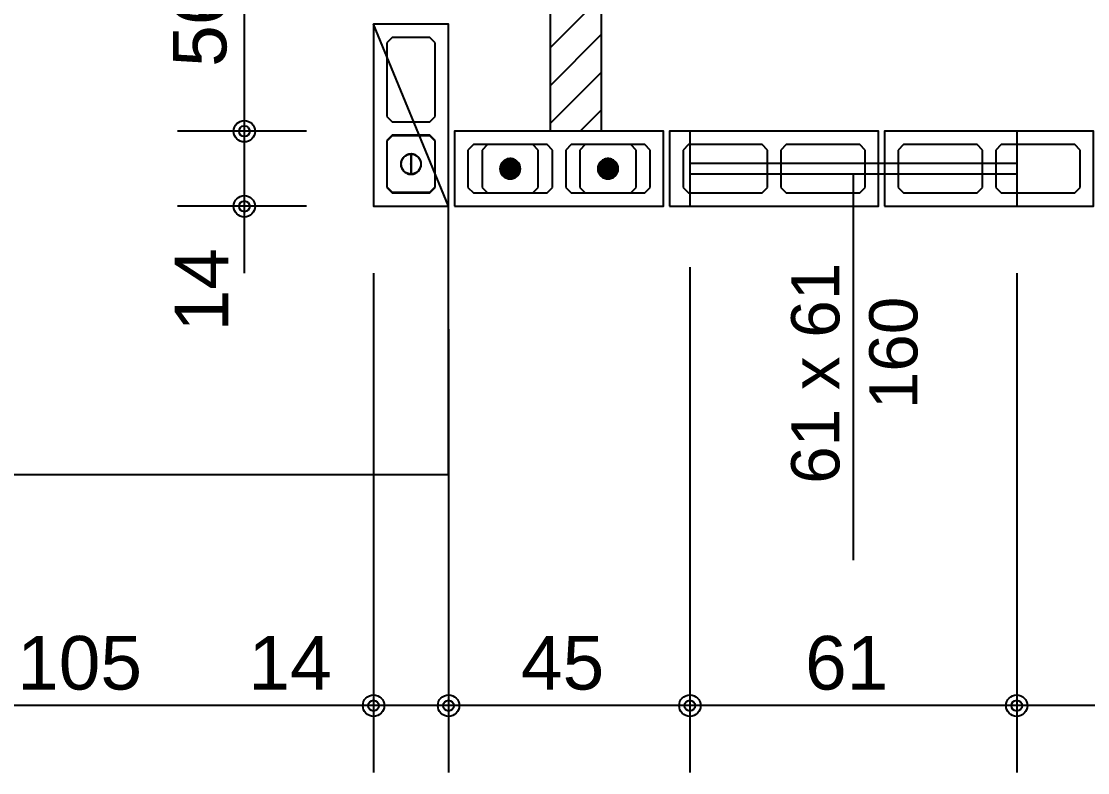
# Model space of a CAD drawing. Extents: x 0 to 119, y 0 to 84.
# Drawn here: x 35.119 to 39.099, y 38.914 to 41.717 of the extents above; entities that cross this region are included whole.
import ezdxf

# ---------------------------------------------------------------- set-up
doc = ezdxf.new("R2010")
doc.units = 0
doc.header["$MEASUREMENT"] = 0
doc.linetypes.add('ESTILO_TQS_0005', pattern=[0.4, 0.3, -0.1])
for name, color, linetype in [('17', 90, 'CONTINUOUS'), ('27', 250, 'CONTINUOUS'), ('29', 9, 'CONTINUOUS'), ('3', 7, 'CONTINUOUS'), ('35', 255, 'CONTINUOUS')]:
    doc.layers.add(name, color=color, linetype=linetype)
doc.styles.add('TQS_ARIAL', font='arial.ttf')

msp = doc.modelspace()

# ---------------------------------------------------------------- linework, layer by layer
at = {"layer": '17', "color": 90, "linetype": 'Continuous'}
for p, q in [((36.50366, 41.28918), (36.48366, 41.26918)), ((36.64366, 41.28918), (36.50366, 41.28918)), ((36.66366, 41.26918), (36.64366, 41.28918)), ((36.48366, 41.26918), (36.48366, 41.09918)), ((36.66366, 41.09918), (36.66366, 41.26918)), ((36.858787, 41.25668), (36.838787, 41.23668)), ((36.838787, 41.23668), (36.838787, 41.09668)), ((37.028787, 41.25668), (36.858787, 41.25668)), ((37.048787, 41.23668), (37.028787, 41.25668)), ((37.048787, 41.09668), (37.048787, 41.23668)), ((36.48366, 41.09918), (36.50366, 41.07918)), ((36.50366, 41.07918), (36.64366, 41.07918)), ((36.64366, 41.07918), (36.66366, 41.09918)), ((36.838787, 41.09668), (36.858787, 41.07668)), ((36.858787, 41.07668), (37.028787, 41.07668)), ((37.028787, 41.07668), (37.048787, 41.09668))]:
    msp.add_line(p, q, dxfattribs=at)
for points in [[(36.57366, 41.18478), (36.573721, 41.184777), (36.573781, 41.184768), (36.57384, 41.184752), (36.573897, 41.184731), (36.573951, 41.184705), (36.574003, 41.184672), (36.574051, 41.184635), (36.574095, 41.184593), (36.574134, 41.184547), (36.574169, 41.184497), (36.574199, 41.184444), (36.574223, 41.184388), (36.574241, 41.18433), (36.574253, 41.184271), (36.574259, 41.18421), (36.574259, 41.18415), (36.574253, 41.184089), (36.574241, 41.18403), (36.574223, 41.183972), (36.574199, 41.183916), (36.574169, 41.183863), (36.574134, 41.183813), (36.574095, 41.183767), (36.574051, 41.183725), (36.574003, 41.183688), (36.573951, 41.183655), (36.573897, 41.183629), (36.57384, 41.183608), (36.573781, 41.183592), (36.573721, 41.183583), (36.57366, 41.18358), (36.57366, 41.22198), (36.569836, 41.221786), (36.566051, 41.221206), (36.562344, 41.220246), (36.558753, 41.218917), (36.555316, 41.21723), (36.552066, 41.215205), (36.549038, 41.212861), (36.546263, 41.210223), (36.543769, 41.207318), (36.541581, 41.204175), (36.539723, 41.200827), (36.538213, 41.197308), (36.537067, 41.193655), (36.536296, 41.189904), (36.535909, 41.186095), (36.535909, 41.182265), (36.536296, 41.178456), (36.537067, 41.174705), (36.538213, 41.171052), (36.539723, 41.167533), (36.541581, 41.164185), (36.543769, 41.161042), (36.546263, 41.158137), (36.549038, 41.155499), (36.552066, 41.153155), (36.555316, 41.15113), (36.558753, 41.149443), (36.562344, 41.148114), (36.566051, 41.147154), (36.569836, 41.146574), (36.57366, 41.14638), (36.57366, 41.18478)], [(36.57366, 41.18358), (36.573599, 41.183583), (36.573539, 41.183592), (36.57348, 41.183608), (36.573423, 41.183629), (36.573369, 41.183655), (36.573317, 41.183688), (36.573269, 41.183725), (36.573225, 41.183767), (36.573186, 41.183813), (36.573151, 41.183863), (36.573121, 41.183916), (36.573097, 41.183972), (36.573079, 41.18403), (36.573067, 41.184089), (36.573061, 41.18415), (36.573061, 41.18421), (36.573067, 41.184271), (36.573079, 41.18433), (36.573097, 41.184388), (36.573121, 41.184444), (36.573151, 41.184497), (36.573186, 41.184547), (36.573225, 41.184593), (36.573269, 41.184635), (36.573317, 41.184672), (36.573369, 41.184705), (36.573423, 41.184731), (36.57348, 41.184752), (36.573539, 41.184768), (36.573599, 41.184777), (36.57366, 41.18478), (36.57366, 41.14638), (36.577484, 41.146574), (36.581269, 41.147154), (36.584976, 41.148114), (36.588567, 41.149443), (36.592004, 41.15113), (36.595254, 41.153155), (36.598282, 41.155499), (36.601057, 41.158137), (36.603551, 41.161042), (36.605739, 41.164185), (36.607597, 41.167533), (36.609107, 41.171052), (36.610253, 41.174705), (36.611024, 41.178456), (36.611411, 41.182265), (36.611411, 41.186095), (36.611024, 41.189904), (36.610253, 41.193655), (36.609107, 41.197308), (36.607597, 41.200827), (36.605739, 41.204175), (36.603551, 41.207318), (36.601057, 41.210223), (36.598282, 41.212861), (36.595254, 41.215205), (36.592004, 41.21723), (36.588567, 41.218917), (36.584976, 41.220246), (36.581269, 41.221206), (36.577484, 41.221786), (36.57366, 41.22198), (36.57366, 41.18358)], [(36.944387, 41.16668), (36.944384, 41.166619), (36.944374, 41.166559), (36.944359, 41.1665), (36.944338, 41.166443), (36.944311, 41.166389), (36.944279, 41.166337), (36.944242, 41.166289), (36.9442, 41.166245), (36.944154, 41.166206), (36.944104, 41.166171), (36.944051, 41.166141), (36.943995, 41.166117), (36.943937, 41.166099), (36.943878, 41.166087), (36.943817, 41.166081), (36.943756, 41.166081), (36.943696, 41.166087), (36.943636, 41.166099), (36.943578, 41.166117), (36.943522, 41.166141), (36.943469, 41.166171), (36.943419, 41.166206), (36.943373, 41.166245), (36.943331, 41.166289), (36.943294, 41.166337), (36.943262, 41.166389), (36.943235, 41.166443), (36.943214, 41.1665), (36.943199, 41.166559), (36.94319, 41.166619), (36.943187, 41.16668), (36.981587, 41.16668), (36.981393, 41.170504), (36.980813, 41.174289), (36.979853, 41.177996), (36.978523, 41.181587), (36.976837, 41.185024), (36.974811, 41.188274), (36.972468, 41.191302), (36.96983, 41.194077), (36.966924, 41.196571), (36.963781, 41.198759), (36.960434, 41.200617), (36.956915, 41.202127), (36.953261, 41.203273), (36.949511, 41.204044), (36.945701, 41.204431), (36.941872, 41.204431), (36.938063, 41.204044), (36.934312, 41.203273), (36.930658, 41.202127), (36.92714, 41.200617), (36.923792, 41.198759), (36.920649, 41.196571), (36.917744, 41.194077), (36.915106, 41.191302), (36.912762, 41.188274), (36.910736, 41.185024), (36.90905, 41.181587), (36.90772, 41.177996), (36.90676, 41.174289), (36.906181, 41.170504), (36.905987, 41.16668), (36.944387, 41.16668)], [(36.943187, 41.16668), (36.94319, 41.166741), (36.943199, 41.166801), (36.943214, 41.16686), (36.943235, 41.166917), (36.943262, 41.166971), (36.943294, 41.167023), (36.943331, 41.167071), (36.943373, 41.167115), (36.943419, 41.167154), (36.943469, 41.167189), (36.943522, 41.167219), (36.943578, 41.167243), (36.943636, 41.167261), (36.943696, 41.167273), (36.943756, 41.167279), (36.943817, 41.167279), (36.943878, 41.167273), (36.943937, 41.167261), (36.943995, 41.167243), (36.944051, 41.167219), (36.944104, 41.167189), (36.944154, 41.167154), (36.9442, 41.167115), (36.944242, 41.167071), (36.944279, 41.167023), (36.944311, 41.166971), (36.944338, 41.166917), (36.944359, 41.16686), (36.944374, 41.166801), (36.944384, 41.166741), (36.944387, 41.16668), (36.905987, 41.16668), (36.906181, 41.162856), (36.90676, 41.159071), (36.90772, 41.155364), (36.90905, 41.151773), (36.910736, 41.148336), (36.912762, 41.145086), (36.915106, 41.142058), (36.917744, 41.139283), (36.920649, 41.136789), (36.923792, 41.134601), (36.92714, 41.132743), (36.930659, 41.131233), (36.934312, 41.130087), (36.938063, 41.129316), (36.941872, 41.128929), (36.945701, 41.128929), (36.949511, 41.129316), (36.953261, 41.130087), (36.956915, 41.131233), (36.960434, 41.132743), (36.963781, 41.134601), (36.966924, 41.136789), (36.96983, 41.139283), (36.972468, 41.142058), (36.974812, 41.145086), (36.976837, 41.148336), (36.978523, 41.151773), (36.979853, 41.155364), (36.980813, 41.159071), (36.981393, 41.162856), (36.981587, 41.16668), (36.943187, 41.16668)]]:
    msp.add_lwpolyline(points, dxfattribs=at)
for centre in [(36.57366, 41.18418), (36.943787, 41.16668)]:
    msp.add_circle(centre, 0.0372, dxfattribs=at)
for points in [[(36.944387, 41.16668), (36.915106, 41.191302), (36.912762, 41.188274)], [(36.944387, 41.16668), (36.917744, 41.194077), (36.915106, 41.191302)], [(36.944387, 41.16668), (36.920649, 41.196571), (36.917744, 41.194077)], [(36.944387, 41.16668), (36.923792, 41.198759), (36.920649, 41.196571)], [(36.944387, 41.16668), (36.92714, 41.200617), (36.923792, 41.198759)], [(36.944387, 41.16668), (36.930658, 41.202127), (36.92714, 41.200617)], [(36.944387, 41.16668), (36.934312, 41.203273), (36.930658, 41.202127)], [(36.944387, 41.16668), (36.938063, 41.204044), (36.934312, 41.203273)], [(36.944387, 41.16668), (36.941872, 41.204431), (36.938063, 41.204044)], [(36.944387, 41.16668), (36.945701, 41.204431), (36.941872, 41.204431)], [(36.981587, 41.16668), (36.945701, 41.204431), (36.944387, 41.16668)], [(36.981587, 41.16668), (36.949511, 41.204044), (36.945701, 41.204431)], [(36.981587, 41.16668), (36.953261, 41.203273), (36.949511, 41.204044)], [(36.981587, 41.16668), (36.956915, 41.202127), (36.953261, 41.203273)], [(36.981587, 41.16668), (36.960434, 41.200617), (36.956915, 41.202127)], [(36.981587, 41.16668), (36.963781, 41.198759), (36.960434, 41.200617)], [(36.981587, 41.16668), (36.966924, 41.196571), (36.963781, 41.198759)], [(36.981587, 41.16668), (36.96983, 41.194077), (36.966924, 41.196571)], [(36.981587, 41.16668), (36.972468, 41.191302), (36.96983, 41.194077)], [(36.981587, 41.16668), (36.974811, 41.188274), (36.972468, 41.191302)], [(36.944387, 41.16668), (36.906181, 41.170504), (36.905987, 41.16668)], [(36.943187, 41.16668), (36.905987, 41.16668), (36.906181, 41.162856)], [(36.944387, 41.16668), (36.90676, 41.174289), (36.906181, 41.170504)], [(36.943187, 41.16668), (36.906181, 41.162856), (36.90676, 41.159071)], [(36.944387, 41.16668), (36.90772, 41.177996), (36.90676, 41.174289)], [(36.943187, 41.16668), (36.90676, 41.159071), (36.90772, 41.155364)], [(36.944387, 41.16668), (36.90905, 41.181587), (36.90772, 41.177996)], [(36.943187, 41.16668), (36.90772, 41.155364), (36.90905, 41.151773)], [(36.944387, 41.16668), (36.910736, 41.185024), (36.90905, 41.181587)], [(36.943187, 41.16668), (36.90905, 41.151773), (36.910736, 41.148336)], [(36.944387, 41.16668), (36.912762, 41.188274), (36.910736, 41.185024)], [(36.943187, 41.16668), (36.910736, 41.148336), (36.912762, 41.145086)], [(36.943187, 41.16668), (36.912762, 41.145086), (36.915106, 41.142058)], [(36.943187, 41.16668), (36.915106, 41.142058), (36.917744, 41.139283)], [(36.943187, 41.16668), (36.917744, 41.139283), (36.920649, 41.136789)], [(36.943187, 41.16668), (36.920649, 41.136789), (36.923792, 41.134601)], [(36.943187, 41.16668), (36.923792, 41.134601), (36.92714, 41.132743)], [(36.943187, 41.16668), (36.92714, 41.132743), (36.930659, 41.131233)], [(36.943187, 41.16668), (36.930659, 41.131233), (36.934312, 41.130087)], [(36.943187, 41.16668), (36.934312, 41.130087), (36.938063, 41.129316)], [(36.943187, 41.16668), (36.938063, 41.129316), (36.941872, 41.128929)], [(36.943187, 41.16668), (36.941872, 41.128929), (36.945701, 41.128929)], [(36.943419, 41.167154), (36.943214, 41.16686), (36.943187, 41.16668)], [(36.943419, 41.167154), (36.943187, 41.16668), (36.943187, 41.16668)], [(36.943419, 41.167154), (36.943187, 41.16668), (36.943187, 41.16668)], [(36.943419, 41.167154), (36.943187, 41.16668), (36.943187, 41.16668)], [(36.943419, 41.167154), (36.943187, 41.16668), (36.943187, 41.16668)], [(36.943419, 41.167154), (36.943187, 41.16668), (36.943187, 41.16668)], [(36.943419, 41.167154), (36.943187, 41.16668), (36.943187, 41.16668)], [(36.943419, 41.167154), (36.943187, 41.16668), (36.943187, 41.16668)], [(36.943419, 41.167154), (36.943187, 41.16668), (36.943187, 41.16668)], [(36.943419, 41.167154), (36.943187, 41.16668), (36.943187, 41.16668)], [(36.943419, 41.167154), (36.943187, 41.16668), (36.943187, 41.16668)], [(36.943419, 41.167154), (36.943187, 41.16668), (36.943187, 41.16668)], [(36.943419, 41.167154), (36.943187, 41.16668), (36.943187, 41.16668)], [(36.943419, 41.167154), (36.943187, 41.16668), (36.943187, 41.16668)], [(36.943419, 41.167154), (36.943187, 41.16668), (36.943187, 41.16668)], [(36.943419, 41.167154), (36.943187, 41.16668), (36.943187, 41.16668)], [(36.943419, 41.167154), (36.943187, 41.16668), (36.943187, 41.16668)], [(36.943419, 41.167154), (36.943187, 41.16668), (36.943187, 41.16668)], [(36.943419, 41.167154), (36.943187, 41.16668), (36.943187, 41.16668)], [(36.943419, 41.167154), (36.943187, 41.16668), (36.943187, 41.16668)], [(36.943419, 41.167154), (36.943187, 41.16668), (36.943187, 41.16668)], [(36.943419, 41.167154), (36.943187, 41.16668), (36.943187, 41.16668)], [(36.943419, 41.167154), (36.943187, 41.16668), (36.943187, 41.16668)], [(36.943187, 41.16668), (36.945701, 41.128929), (36.981587, 41.16668)], [(36.943419, 41.167154), (36.943262, 41.166971), (36.943214, 41.16686)], [(36.943419, 41.167154), (36.943294, 41.167023), (36.943262, 41.166971)], [(36.943419, 41.167154), (36.943331, 41.167071), (36.943294, 41.167023)], [(36.943419, 41.167154), (36.943373, 41.167115), (36.943331, 41.167071)], [(36.943419, 41.167154), (36.943419, 41.167154), (36.943373, 41.167115)], [(36.943419, 41.167154), (36.943373, 41.167115), (36.943373, 41.167115)], [(36.943419, 41.167154), (36.943419, 41.167154), (36.943419, 41.167154)], [(36.944387, 41.16668), (36.944154, 41.166206), (36.944154, 41.166206)], [(36.944387, 41.16668), (36.944154, 41.166206), (36.944154, 41.166206)], [(36.944387, 41.16668), (36.944154, 41.166206), (36.9442, 41.166245)], [(36.944387, 41.16668), (36.9442, 41.166245), (36.9442, 41.166245)], [(36.944387, 41.16668), (36.9442, 41.166245), (36.944242, 41.166289)], [(36.944387, 41.16668), (36.944242, 41.166289), (36.944279, 41.166337)], [(36.944387, 41.16668), (36.944279, 41.166337), (36.944311, 41.166389)], [(36.944387, 41.16668), (36.944311, 41.166389), (36.944359, 41.1665)], [(36.944387, 41.16668), (36.944359, 41.1665), (36.944387, 41.16668)], [(36.944387, 41.16668), (36.944387, 41.16668), (36.944387, 41.16668)], [(36.944387, 41.16668), (36.944387, 41.16668), (36.944387, 41.16668)], [(36.944387, 41.16668), (36.944387, 41.16668), (36.944387, 41.16668)], [(36.944387, 41.16668), (36.944387, 41.16668), (36.944387, 41.16668)], [(36.944387, 41.16668), (36.944387, 41.16668), (36.944387, 41.16668)], [(36.944387, 41.16668), (36.944387, 41.16668), (36.944387, 41.16668)], [(36.944387, 41.16668), (36.944387, 41.16668), (36.944387, 41.16668)], [(36.944387, 41.16668), (36.944387, 41.16668), (36.944387, 41.16668)], [(36.944387, 41.16668), (36.944387, 41.16668), (36.944387, 41.16668)], [(36.944387, 41.16668), (36.944387, 41.16668), (36.944387, 41.16668)], [(36.944387, 41.16668), (36.944387, 41.16668), (36.944387, 41.16668)], [(36.944387, 41.16668), (36.944387, 41.16668), (36.944387, 41.16668)], [(36.944387, 41.16668), (36.944387, 41.16668), (36.944387, 41.16668)], [(36.944387, 41.16668), (36.944387, 41.16668), (36.944387, 41.16668)], [(36.944387, 41.16668), (36.944387, 41.16668), (36.944387, 41.16668)], [(36.944387, 41.16668), (36.944387, 41.16668), (36.944387, 41.16668)], [(36.944387, 41.16668), (36.944387, 41.16668), (36.944387, 41.16668)], [(36.944387, 41.16668), (36.944387, 41.16668), (36.944387, 41.16668)], [(36.944387, 41.16668), (36.944387, 41.16668), (36.944387, 41.16668)], [(36.944387, 41.16668), (36.944387, 41.16668), (36.944387, 41.16668)], [(36.944387, 41.16668), (36.944387, 41.16668), (36.944387, 41.16668)], [(36.981587, 41.16668), (36.945701, 41.128929), (36.949511, 41.129316)], [(36.981587, 41.16668), (36.949511, 41.129316), (36.953261, 41.130087)], [(36.981587, 41.16668), (36.953261, 41.130087), (36.956915, 41.131233)], [(36.981587, 41.16668), (36.956915, 41.131233), (36.960434, 41.132743)], [(36.981587, 41.16668), (36.960434, 41.132743), (36.963781, 41.134601)], [(36.981587, 41.16668), (36.963781, 41.134601), (36.966924, 41.136789)], [(36.981587, 41.16668), (36.966924, 41.136789), (36.96983, 41.139283)], [(36.981587, 41.16668), (36.96983, 41.139283), (36.972468, 41.142058)], [(36.981587, 41.16668), (36.972468, 41.142058), (36.974812, 41.145086)], [(36.981587, 41.16668), (36.976837, 41.185024), (36.974811, 41.188274)], [(36.981587, 41.16668), (36.974812, 41.145086), (36.976837, 41.148336)], [(36.981587, 41.16668), (36.978523, 41.181587), (36.976837, 41.185024)], [(36.981587, 41.16668), (36.976837, 41.148336), (36.978523, 41.151773)], [(36.981587, 41.16668), (36.979853, 41.177996), (36.978523, 41.181587)], [(36.981587, 41.16668), (36.978523, 41.151773), (36.979853, 41.155364)], [(36.981587, 41.16668), (36.980813, 41.174289), (36.979853, 41.177996)], [(36.981587, 41.16668), (36.979853, 41.155364), (36.980813, 41.159071)], [(36.981587, 41.16668), (36.981393, 41.170504), (36.980813, 41.174289)], [(36.981587, 41.16668), (36.980813, 41.159071), (36.981393, 41.162856)]]:
    msp.add_solid(points, dxfattribs=at)
at = {"layer": '27', "color": 250, "linetype": 'ESTILO_TQS_0005'}
for points in [[(36.64366, 41.34168), (36.66366, 41.36168), (36.66366, 41.63668), (36.64366, 41.65668), (36.50366, 41.65668), (36.48366, 41.63668), (36.48366, 41.36168), (36.50366, 41.34168), (36.64366, 41.34168)], [(36.64366, 41.07668), (36.66366, 41.09668), (36.66366, 41.27168), (36.64366, 41.29168), (36.50366, 41.29168), (36.48366, 41.27168), (36.48366, 41.09668), (36.50366, 41.07668), (36.64366, 41.07668)], [(36.786287, 41.09668), (36.806287, 41.07668), (37.081287, 41.07668), (37.101287, 41.09668), (37.101287, 41.23668), (37.081287, 41.25668), (36.806287, 41.25668), (36.786287, 41.23668), (36.786287, 41.09668)], [(37.151287, 41.09668), (37.171287, 41.07668), (37.446287, 41.07668), (37.466287, 41.09668), (37.466287, 41.23668), (37.446287, 41.25668), (37.171287, 41.25668), (37.151287, 41.23668), (37.151287, 41.09668)], [(37.588787, 41.09668), (37.608787, 41.07668), (37.883787, 41.07668), (37.903787, 41.09668), (37.903787, 41.23668), (37.883787, 41.25668), (37.608787, 41.25668), (37.588787, 41.23668), (37.588787, 41.09668)], [(37.953787, 41.09668), (37.973787, 41.07668), (38.248787, 41.07668), (38.268787, 41.09668), (38.268787, 41.23668), (38.248787, 41.25668), (37.973787, 41.25668), (37.953787, 41.23668), (37.953787, 41.09668)], [(38.391287, 41.09668), (38.411287, 41.07668), (38.686287, 41.07668), (38.706287, 41.09668), (38.706287, 41.23668), (38.686287, 41.25668), (38.411287, 41.25668), (38.391287, 41.23668), (38.391287, 41.09668)], [(38.756287, 41.09668), (38.776287, 41.07668), (39.051287, 41.07668), (39.071287, 41.09668), (39.071287, 41.23668), (39.051287, 41.25668), (38.776287, 41.25668), (38.756287, 41.23668), (38.756287, 41.09668)]]:
    msp.add_lwpolyline(points, dxfattribs=at)
at = {"layer": '29', "color": 9, "linetype": 'Continuous'}
for p, q in [((37.093704, 41.619187), (37.283703, 41.809186)), ((37.093704, 41.477766), (37.283703, 41.667765)), ((37.093704, 41.336345), (37.283703, 41.526343)), ((37.205461, 41.30668), (37.283703, 41.384922))]:
    msp.add_line(p, q, dxfattribs=at)
msp.add_lwpolyline([(36.71366, 43.145655), (37.283703, 43.145655), (37.283703, 41.30668), (37.093704, 41.30668), (37.093704, 42.955655), (36.71366, 42.955655), (36.71366, 43.145655)], dxfattribs=at)
at = {"layer": '3', "color": 7, "linetype": 'Continuous'}
for p, q in [((36.71366, 41.02668), (36.43366, 41.70668)), ((37.614287, 41.30668), (37.614287, 41.02668)), ((38.834287, 41.30668), (38.834287, 41.02668)), ((37.223787, 41.25668), (37.203787, 41.23668)), ((37.203787, 41.23668), (37.203787, 41.09668)), ((37.393787, 41.25668), (37.223787, 41.25668)), ((37.413787, 41.23668), (37.393787, 41.25668)), ((37.413787, 41.09668), (37.413787, 41.23668)), ((38.834287, 41.18668), (37.614287, 41.18668)), ((38.834287, 41.14668), (37.614287, 41.14668)), ((38.224287, 41.14668), (38.224287, 39.707045)), ((37.203787, 41.09668), (37.223787, 41.07668)), ((37.223787, 41.07668), (37.393787, 41.07668)), ((37.393787, 41.07668), (37.413787, 41.09668))]:
    msp.add_line(p, q, dxfattribs=at)
for points in [[(29.93366, 42.42668), (29.93366, 40.02668), (36.71366, 40.02668), (36.71366, 41.02668)], [(36.71366, 41.02668), (36.71366, 41.70668), (36.43366, 41.70668), (36.43366, 41.02668), (36.71366, 41.02668)], [(36.736287, 41.02668), (37.516287, 41.02668), (37.516287, 41.30668), (36.736287, 41.30668), (36.736287, 41.02668)], [(37.538787, 41.02668), (38.318787, 41.02668), (38.318787, 41.30668), (37.538787, 41.30668), (37.538787, 41.02668)], [(38.341287, 41.02668), (39.121287, 41.02668), (39.121287, 41.30668), (38.341287, 41.30668), (38.341287, 41.02668)], [(37.309387, 41.16668), (37.309384, 41.166619), (37.309374, 41.166559), (37.309359, 41.1665), (37.309338, 41.166443), (37.309311, 41.166389), (37.309279, 41.166337), (37.309242, 41.166289), (37.3092, 41.166245), (37.309154, 41.166206), (37.309104, 41.166171), (37.309051, 41.166141), (37.308995, 41.166117), (37.308937, 41.166099), (37.308878, 41.166087), (37.308817, 41.166081), (37.308756, 41.166081), (37.308696, 41.166087), (37.308636, 41.166099), (37.308578, 41.166117), (37.308522, 41.166141), (37.308469, 41.166171), (37.308419, 41.166206), (37.308373, 41.166245), (37.308331, 41.166289), (37.308294, 41.166337), (37.308262, 41.166389), (37.308235, 41.166443), (37.308214, 41.1665), (37.308199, 41.166559), (37.30819, 41.166619), (37.308187, 41.16668), (37.346587, 41.16668), (37.346393, 41.170504), (37.345813, 41.174289), (37.344853, 41.177996), (37.343523, 41.181587), (37.341837, 41.185024), (37.339811, 41.188274), (37.337468, 41.191302), (37.33483, 41.194077), (37.331924, 41.196571), (37.328781, 41.198759), (37.325434, 41.200617), (37.321915, 41.202127), (37.318261, 41.203273), (37.314511, 41.204044), (37.310701, 41.204431), (37.306872, 41.204431), (37.303063, 41.204044), (37.299312, 41.203273), (37.295658, 41.202127), (37.29214, 41.200617), (37.288792, 41.198759), (37.285649, 41.196571), (37.282744, 41.194077), (37.280106, 41.191302), (37.277762, 41.188274), (37.275736, 41.185024), (37.27405, 41.181587), (37.27272, 41.177996), (37.27176, 41.174289), (37.271181, 41.170504), (37.270987, 41.16668), (37.309387, 41.16668)], [(37.308187, 41.16668), (37.30819, 41.166741), (37.308199, 41.166801), (37.308214, 41.16686), (37.308235, 41.166917), (37.308262, 41.166971), (37.308294, 41.167023), (37.308331, 41.167071), (37.308373, 41.167115), (37.308419, 41.167154), (37.308469, 41.167189), (37.308522, 41.167219), (37.308578, 41.167243), (37.308636, 41.167261), (37.308696, 41.167273), (37.308756, 41.167279), (37.308817, 41.167279), (37.308878, 41.167273), (37.308937, 41.167261), (37.308995, 41.167243), (37.309051, 41.167219), (37.309104, 41.167189), (37.309154, 41.167154), (37.3092, 41.167115), (37.309242, 41.167071), (37.309279, 41.167023), (37.309311, 41.166971), (37.309338, 41.166917), (37.309359, 41.16686), (37.309374, 41.166801), (37.309384, 41.166741), (37.309387, 41.16668), (37.270987, 41.16668), (37.271181, 41.162856), (37.27176, 41.159071), (37.27272, 41.155364), (37.27405, 41.151773), (37.275736, 41.148336), (37.277762, 41.145086), (37.280106, 41.142058), (37.282744, 41.139283), (37.285649, 41.136789), (37.288792, 41.134601), (37.29214, 41.132743), (37.295659, 41.131233), (37.299312, 41.130087), (37.303063, 41.129316), (37.306872, 41.128929), (37.310701, 41.128929), (37.314511, 41.129316), (37.318261, 41.130087), (37.321915, 41.131233), (37.325434, 41.132743), (37.328781, 41.134601), (37.331924, 41.136789), (37.33483, 41.139283), (37.337468, 41.142058), (37.339812, 41.145086), (37.341837, 41.148336), (37.343523, 41.151773), (37.344853, 41.155364), (37.345813, 41.159071), (37.346393, 41.162856), (37.346587, 41.16668), (37.308187, 41.16668)]]:
    msp.add_lwpolyline(points, dxfattribs=at)
msp.add_circle((37.308787, 41.16668), 0.0372, dxfattribs=at)
for points in [[(37.309387, 41.16668), (37.280106, 41.191302), (37.277762, 41.188274)], [(37.309387, 41.16668), (37.282744, 41.194077), (37.280106, 41.191302)], [(37.309387, 41.16668), (37.285649, 41.196571), (37.282744, 41.194077)], [(37.309387, 41.16668), (37.288792, 41.198759), (37.285649, 41.196571)], [(37.309387, 41.16668), (37.29214, 41.200617), (37.288792, 41.198759)], [(37.309387, 41.16668), (37.295658, 41.202127), (37.29214, 41.200617)], [(37.309387, 41.16668), (37.299312, 41.203273), (37.295658, 41.202127)], [(37.309387, 41.16668), (37.303063, 41.204044), (37.299312, 41.203273)], [(37.309387, 41.16668), (37.306872, 41.204431), (37.303063, 41.204044)], [(37.309387, 41.16668), (37.310701, 41.204431), (37.306872, 41.204431)], [(37.346587, 41.16668), (37.310701, 41.204431), (37.309387, 41.16668)], [(37.346587, 41.16668), (37.314511, 41.204044), (37.310701, 41.204431)], [(37.346587, 41.16668), (37.318261, 41.203273), (37.314511, 41.204044)], [(37.346587, 41.16668), (37.321915, 41.202127), (37.318261, 41.203273)], [(37.346587, 41.16668), (37.325434, 41.200617), (37.321915, 41.202127)], [(37.346587, 41.16668), (37.328781, 41.198759), (37.325434, 41.200617)], [(37.346587, 41.16668), (37.331924, 41.196571), (37.328781, 41.198759)], [(37.346587, 41.16668), (37.33483, 41.194077), (37.331924, 41.196571)], [(37.346587, 41.16668), (37.337468, 41.191302), (37.33483, 41.194077)], [(37.346587, 41.16668), (37.339811, 41.188274), (37.337468, 41.191302)], [(37.309387, 41.16668), (37.271181, 41.170504), (37.270987, 41.16668)], [(37.308187, 41.16668), (37.270987, 41.16668), (37.271181, 41.162856)], [(37.309387, 41.16668), (37.27176, 41.174289), (37.271181, 41.170504)], [(37.308187, 41.16668), (37.271181, 41.162856), (37.27176, 41.159071)], [(37.309387, 41.16668), (37.27272, 41.177996), (37.27176, 41.174289)], [(37.308187, 41.16668), (37.27176, 41.159071), (37.27272, 41.155364)], [(37.309387, 41.16668), (37.27405, 41.181587), (37.27272, 41.177996)], [(37.308187, 41.16668), (37.27272, 41.155364), (37.27405, 41.151773)], [(37.309387, 41.16668), (37.275736, 41.185024), (37.27405, 41.181587)], [(37.308187, 41.16668), (37.27405, 41.151773), (37.275736, 41.148336)], [(37.309387, 41.16668), (37.277762, 41.188274), (37.275736, 41.185024)], [(37.308187, 41.16668), (37.275736, 41.148336), (37.277762, 41.145086)], [(37.308187, 41.16668), (37.277762, 41.145086), (37.280106, 41.142058)], [(37.308187, 41.16668), (37.280106, 41.142058), (37.282744, 41.139283)], [(37.308187, 41.16668), (37.282744, 41.139283), (37.285649, 41.136789)], [(37.308187, 41.16668), (37.285649, 41.136789), (37.288792, 41.134601)], [(37.308187, 41.16668), (37.288792, 41.134601), (37.29214, 41.132743)], [(37.308187, 41.16668), (37.29214, 41.132743), (37.295659, 41.131233)], [(37.308187, 41.16668), (37.295659, 41.131233), (37.299312, 41.130087)], [(37.308187, 41.16668), (37.299312, 41.130087), (37.303063, 41.129316)], [(37.308187, 41.16668), (37.303063, 41.129316), (37.306872, 41.128929)], [(37.308187, 41.16668), (37.306872, 41.128929), (37.310701, 41.128929)], [(37.308419, 41.167154), (37.308214, 41.16686), (37.308187, 41.16668)], [(37.308419, 41.167154), (37.308187, 41.16668), (37.308187, 41.16668)], [(37.308419, 41.167154), (37.308187, 41.16668), (37.308187, 41.16668)], [(37.308419, 41.167154), (37.308187, 41.16668), (37.308187, 41.16668)], [(37.308419, 41.167154), (37.308187, 41.16668), (37.308187, 41.16668)], [(37.308419, 41.167154), (37.308187, 41.16668), (37.308187, 41.16668)], [(37.308419, 41.167154), (37.308187, 41.16668), (37.308187, 41.16668)], [(37.308419, 41.167154), (37.308187, 41.16668), (37.308187, 41.16668)], [(37.308419, 41.167154), (37.308187, 41.16668), (37.308187, 41.16668)], [(37.308419, 41.167154), (37.308187, 41.16668), (37.308187, 41.16668)], [(37.308419, 41.167154), (37.308187, 41.16668), (37.308187, 41.16668)], [(37.308419, 41.167154), (37.308187, 41.16668), (37.308187, 41.16668)], [(37.308419, 41.167154), (37.308187, 41.16668), (37.308187, 41.16668)], [(37.308419, 41.167154), (37.308187, 41.16668), (37.308187, 41.16668)], [(37.308419, 41.167154), (37.308187, 41.16668), (37.308187, 41.16668)], [(37.308419, 41.167154), (37.308187, 41.16668), (37.308187, 41.16668)], [(37.308419, 41.167154), (37.308187, 41.16668), (37.308187, 41.16668)], [(37.308419, 41.167154), (37.308187, 41.16668), (37.308187, 41.16668)], [(37.308419, 41.167154), (37.308187, 41.16668), (37.308187, 41.16668)], [(37.308419, 41.167154), (37.308187, 41.16668), (37.308187, 41.16668)], [(37.308419, 41.167154), (37.308187, 41.16668), (37.308187, 41.16668)], [(37.308419, 41.167154), (37.308187, 41.16668), (37.308187, 41.16668)], [(37.308419, 41.167154), (37.308187, 41.16668), (37.308187, 41.16668)], [(37.308187, 41.16668), (37.310701, 41.128929), (37.346587, 41.16668)], [(37.308419, 41.167154), (37.308262, 41.166971), (37.308214, 41.16686)], [(37.308419, 41.167154), (37.308294, 41.167023), (37.308262, 41.166971)], [(37.308419, 41.167154), (37.308331, 41.167071), (37.308294, 41.167023)], [(37.308419, 41.167154), (37.308373, 41.167115), (37.308331, 41.167071)], [(37.308419, 41.167154), (37.308419, 41.167154), (37.308373, 41.167115)], [(37.308419, 41.167154), (37.308373, 41.167115), (37.308373, 41.167115)], [(37.308419, 41.167154), (37.308419, 41.167154), (37.308419, 41.167154)], [(37.309387, 41.16668), (37.309154, 41.166206), (37.309154, 41.166206)], [(37.309387, 41.16668), (37.309154, 41.166206), (37.309154, 41.166206)], [(37.309387, 41.16668), (37.309154, 41.166206), (37.3092, 41.166245)], [(37.309387, 41.16668), (37.3092, 41.166245), (37.3092, 41.166245)], [(37.309387, 41.16668), (37.3092, 41.166245), (37.309242, 41.166289)], [(37.309387, 41.16668), (37.309242, 41.166289), (37.309279, 41.166337)], [(37.309387, 41.16668), (37.309279, 41.166337), (37.309311, 41.166389)], [(37.309387, 41.16668), (37.309311, 41.166389), (37.309359, 41.1665)], [(37.309387, 41.16668), (37.309359, 41.1665), (37.309387, 41.16668)], [(37.309387, 41.16668), (37.309387, 41.16668), (37.309387, 41.16668)], [(37.309387, 41.16668), (37.309387, 41.16668), (37.309387, 41.16668)], [(37.309387, 41.16668), (37.309387, 41.16668), (37.309387, 41.16668)], [(37.309387, 41.16668), (37.309387, 41.16668), (37.309387, 41.16668)], [(37.309387, 41.16668), (37.309387, 41.16668), (37.309387, 41.16668)], [(37.309387, 41.16668), (37.309387, 41.16668), (37.309387, 41.16668)], [(37.309387, 41.16668), (37.309387, 41.16668), (37.309387, 41.16668)], [(37.309387, 41.16668), (37.309387, 41.16668), (37.309387, 41.16668)], [(37.309387, 41.16668), (37.309387, 41.16668), (37.309387, 41.16668)], [(37.309387, 41.16668), (37.309387, 41.16668), (37.309387, 41.16668)], [(37.309387, 41.16668), (37.309387, 41.16668), (37.309387, 41.16668)], [(37.309387, 41.16668), (37.309387, 41.16668), (37.309387, 41.16668)], [(37.309387, 41.16668), (37.309387, 41.16668), (37.309387, 41.16668)], [(37.309387, 41.16668), (37.309387, 41.16668), (37.309387, 41.16668)], [(37.309387, 41.16668), (37.309387, 41.16668), (37.309387, 41.16668)], [(37.309387, 41.16668), (37.309387, 41.16668), (37.309387, 41.16668)], [(37.309387, 41.16668), (37.309387, 41.16668), (37.309387, 41.16668)], [(37.309387, 41.16668), (37.309387, 41.16668), (37.309387, 41.16668)], [(37.309387, 41.16668), (37.309387, 41.16668), (37.309387, 41.16668)], [(37.309387, 41.16668), (37.309387, 41.16668), (37.309387, 41.16668)], [(37.309387, 41.16668), (37.309387, 41.16668), (37.309387, 41.16668)], [(37.346587, 41.16668), (37.310701, 41.128929), (37.314511, 41.129316)], [(37.346587, 41.16668), (37.314511, 41.129316), (37.318261, 41.130087)], [(37.346587, 41.16668), (37.318261, 41.130087), (37.321915, 41.131233)], [(37.346587, 41.16668), (37.321915, 41.131233), (37.325434, 41.132743)], [(37.346587, 41.16668), (37.325434, 41.132743), (37.328781, 41.134601)], [(37.346587, 41.16668), (37.328781, 41.134601), (37.331924, 41.136789)], [(37.346587, 41.16668), (37.331924, 41.136789), (37.33483, 41.139283)], [(37.346587, 41.16668), (37.33483, 41.139283), (37.337468, 41.142058)], [(37.346587, 41.16668), (37.337468, 41.142058), (37.339812, 41.145086)], [(37.346587, 41.16668), (37.341837, 41.185024), (37.339811, 41.188274)], [(37.346587, 41.16668), (37.339812, 41.145086), (37.341837, 41.148336)], [(37.346587, 41.16668), (37.343523, 41.181587), (37.341837, 41.185024)], [(37.346587, 41.16668), (37.341837, 41.148336), (37.343523, 41.151773)], [(37.346587, 41.16668), (37.344853, 41.177996), (37.343523, 41.181587)], [(37.346587, 41.16668), (37.343523, 41.151773), (37.344853, 41.155364)], [(37.346587, 41.16668), (37.345813, 41.174289), (37.344853, 41.177996)], [(37.346587, 41.16668), (37.344853, 41.155364), (37.345813, 41.159071)], [(37.346587, 41.16668), (37.346393, 41.170504), (37.345813, 41.174289)], [(37.346587, 41.16668), (37.345813, 41.159071), (37.346393, 41.162856)]]:
    msp.add_solid(points, dxfattribs=at)
at = {"layer": '35', "color": 255, "linetype": 'Continuous'}
for p, q in [((35.95172, 41.05668), (35.95172, 42.67668)), ((35.95172, 40.77668), (35.95172, 41.55668)), ((36.18366, 41.30668), (35.70172, 41.30668)), ((36.18366, 41.30668), (35.70172, 41.30668)), ((36.43366, 41.30668), (36.43366, 41.30668)), ((36.43366, 41.30668), (36.43366, 41.30668)), ((37.614287, 41.049844), (37.614287, 41.049844)), ((36.18366, 41.02668), (35.70172, 41.02668)), ((36.43366, 41.02668), (36.43366, 41.02668)), ((36.43366, 41.02668), (36.43366, 41.02668)), ((36.43366, 41.02668), (36.43366, 41.02668)), ((37.614287, 41.02668), (37.614287, 41.02668)), ((38.834287, 41.02668), (38.834287, 41.02668)), ((38.834287, 41.02668), (38.834287, 41.02668)), ((36.71366, 40.81897), (36.71366, 40.81897)), ((36.71366, 40.81897), (36.71366, 40.81897)), ((37.614287, 40.799844), (37.614287, 38.914008)), ((36.43366, 40.77668), (36.43366, 38.914008)), ((36.43366, 40.77668), (36.43366, 38.914008)), ((37.614287, 40.77668), (37.614287, 38.914008)), ((38.834287, 40.77668), (38.834287, 38.914008)), ((38.834287, 40.77668), (38.834287, 38.914008)), ((36.71366, 40.56897), (36.71366, 38.914008)), ((36.71366, 40.56897), (36.71366, 38.914008)), ((36.68366, 39.164008), (34.08366, 39.164008)), ((36.96366, 39.164008), (36.18366, 39.164008)), ((37.864287, 39.164008), (36.46366, 39.164008)), ((39.084287, 39.164008), (37.364287, 39.164008)), ((46.113787, 39.164008), (38.584287, 39.164008))]:
    msp.add_line(p, q, dxfattribs=at)
for centre, radius in [((35.95172, 41.30668), 0.04), ((35.95172, 41.30668), 0.04), ((35.95172, 41.30668), 0.02), ((35.95172, 41.30668), 0.02), ((35.95172, 41.02668), 0.04), ((35.95172, 41.02668), 0.02), ((36.43366, 39.164008), 0.04), ((36.43366, 39.164008), 0.04), ((36.71366, 39.164008), 0.04), ((36.71366, 39.164008), 0.04), ((37.614287, 39.164008), 0.04), ((37.614287, 39.164008), 0.04), ((38.834287, 39.164008), 0.04), ((38.834287, 39.164008), 0.04), ((36.43366, 39.164008), 0.02), ((36.43366, 39.164008), 0.02), ((36.71366, 39.164008), 0.02), ((36.71366, 39.164008), 0.02), ((37.614287, 39.164008), 0.02), ((37.614287, 39.164008), 0.02), ((38.834287, 39.164008), 0.02), ((38.834287, 39.164008), 0.02)]:
    msp.add_circle(centre, radius, dxfattribs=at)

# ---------------------------------------------------------------- texts
at = {"layer": '3', "color": 7, "linetype": 'Continuous', "style": 'TQS_ARIAL'}
for s, p in [('61 x 61', (38.172432, 39.99151)), ('160', (38.463673, 40.269929))]:
    msp.add_text(s, height=0.18, rotation=90, dxfattribs=at).set_placement(p)
at = {"layer": '35', "color": 255, "linetype": 'Continuous', "style": 'TQS_ARIAL'}
for s, p in [('56', (35.884738, 41.546759)), ('14', (35.89172, 40.560013))]:
    msp.add_text(s, height=0.2, rotation=90, dxfattribs=at).set_placement(p)
for s, p in [('105', (35.10366, 39.224008)), ('14', (35.966993, 39.224008)), ('45', (36.983973, 39.224008)), ('61', (38.044287, 39.224008))]:
    msp.add_text(s, height=0.2, dxfattribs=at).set_placement(p)

doc.saveas('drawing.dxf')
